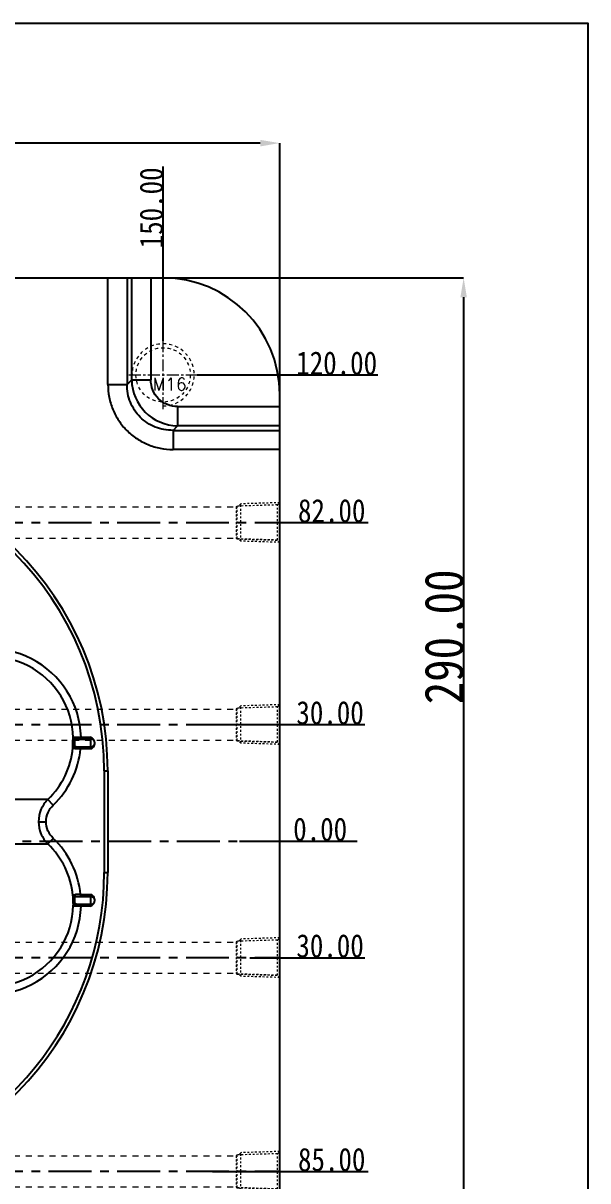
# Model space of a CAD drawing. Header units: millimetres. Extents: x 2667 to 4588, y -8940 to -2822.
# Drawn here: x 3612.6 to 3758, y -6329.1 to -6031.1 of the extents above; entities that cross this region are included whole.
import ezdxf

# ---------------------------------------------------------------- set-up
doc = ezdxf.new("R2010")
doc.units = ezdxf.units.MM
doc.header["$LTSCALE"] = 16.335
doc.header["$PDMODE"] = 3
doc.header["$PDSIZE"] = 8
doc.linetypes.add('CENTER', pattern=[0.6, 0.375, -0.075, 0.075, -0.075])
doc.linetypes.add('HIDDEN', pattern=[0.2, 0.1, -0.1])
doc.layers.get('0').update_dxf_attribs({"linetype": 'CONTINUOUS'})
doc.layers.get('Defpoints').update_dxf_attribs({"linetype": 'CONTINUOUS'})
for name, color, linetype, lineweight in [('cool', 153, 'HIDDEN', 9), ('dim', 82, 'CONTINUOUS', 9), ('screw', 33, 'CONTINUOUS', 13)]:
    doc.layers.add(name, color=color, linetype=linetype, lineweight=lineweight)
doc.layers.add('DEFAULT_2', color=8, linetype='HIDDEN')
doc.styles.get("Standard").update_dxf_attribs({"font": 'txt', "width": 0.85})
doc.styles.add('TXT', font='txt.shx', dxfattribs={"bigfont": 'gbcbig.shx'})
doc.dimstyles.new('mold', dxfattribs={"dimtxt": 10, "dimasz": 5, "dimexe": 0, "dimexo": 0, "dimgap": 0, "dimtad": 1, "dimzin": 1, "dimdsep": 46, "dimtxsty": 'Standard', "dimcen": 0, "dimclrd": 4, "dimclre": 4, "dimclrt": 6, "dimazin": 0, "dimtfac": 1, "dimtofl": 0, "dimtmove": 0, "dimatfit": 3, "dimfxl": 0, "dimarcsym": 0})

# ---------------------------------------------------------------- blocks, each defined once
blk = doc.blocks.new('screw_m16_g')
at = {"layer": 'screw', "color": 1, "linetype": 'CENTER', "ltscale": 0.497582}
for p, q in [((0, -8.8), (0, 8.8)), ((-8.8, 0), (8.8, 0))]:
    blk.add_line(p, q, dxfattribs=at)
at = {"layer": 'screw', "color": 33, "linetype": 'HIDDEN', "ltscale": 0.497582}
blk.add_circle((0, 0), 7, dxfattribs=at)
at = {"layer": 'screw', "color": 92, "linetype": 'HIDDEN', "ltscale": 0.497582}
blk.add_arc((0, 0), 8, 270, 180, dxfattribs=at)
at = {"layer": 'screw', "color": 6, "style": 'TXT'}
blk.add_text('M16', height=3.2, dxfattribs=at).set_placement((-2.72, -4))
blk = doc.blocks.new('cool_jt_f11')
at = {"layer": 'cool', "ltscale": 0.3}
for p, q in [((0, 5.11), (0.58, 4.53)), ((0, 5.11), (10, 4.8)), ((0.58, 4.53), (0.58, -4.53)), ((11, 4.21), (0.58, 4.53)), ((0.58, 4.53), (11, 4.21)), ((10, 4.8), (10.58, 4.22)), ((10, 4.8), (10, -4.8)), ((11.21, 4), (11, 4.21)), ((11, -4.21), (11, 4.21)), ((11.21, -4), (11.21, 4)), ((0.58, -4.53), (0, -5.11)), ((0, -5.11), (10, -4.8)), ((0.58, -4.53), (11, -4.21)), ((10, -4.8), (10.58, -4.22)), ((11, -4.21), (11.21, -4))]:
    blk.add_line(p, q, dxfattribs=at)
blk = doc.blocks.new('02')
at = {"color": 1, "linetype": 'CENTER', "ltscale": 1.803734}
blk.add_line((2807.47, 2890.51), (3167.47, 2890.51), dxfattribs=at)
at = {"layer": 'cool', "ltscale": 0.932966}
for p, q in [((2818.68, 2894.51), (3156.26, 2894.51)), ((2818.68, 2886.51), (3156.26, 2886.51))]:
    blk.add_line(p, q, dxfattribs=at)
blk.add_blockref('cool_jt_f11', (2807.47, 2890.51), dxfattribs=at)
at = {"layer": 'cool', "ltscale": 0.932966, "rotation": 180}
blk.add_blockref('cool_jt_f11', (3167.47, 2890.51), dxfattribs=at)
blk = doc.blocks.new('*D386')
at = {"color": 4, "linetype": 'Continuous', "lineweight": -2}
for p, q in [((3318.67, -6126.68), (3318.67, -6062.02)), ((3673.67, -6062.02), (3323.67, -6062.02)), ((3678.67, -6126.68), (3678.67, -6062.02))]:
    blk.add_line(p, q, dxfattribs=at)
at = {"color": 4}
for points in [[(3323.67, -6061.19), (3323.67, -6062.86), (3318.67, -6062.02)], [(3673.67, -6061.19), (3673.67, -6062.86), (3678.67, -6062.02)]]:
    blk.add_solid(points, dxfattribs=at)
at = {"layer": 'Defpoints', "color": 0}
for p in [(3318.67, -6062.02), (3318.67, -6126.68), (3678.67, -6126.68)]:
    blk.add_point(p, dxfattribs=at)
at = {"color": 6, "insert": (3506.91, -6057.02), "char_height": 10, "attachment_point": 5}
blk.add_mtext('360.00', dxfattribs=at)
blk = doc.blocks.new('*D387')
at = {"color": 4, "linetype": 'Continuous', "lineweight": -2}
for p, q in [((3648.67, -6096.68), (3726, -6096.68)), ((3726, -6101.68), (3726, -6381.68)), ((3640.58, -6386.68), (3726, -6386.68))]:
    blk.add_line(p, q, dxfattribs=at)
at = {"color": 4}
for points in [[(3725.17, -6101.68), (3726.83, -6101.68), (3726, -6096.68)], [(3725.17, -6381.68), (3726.83, -6381.68), (3726, -6386.68)]]:
    blk.add_solid(points, dxfattribs=at)
at = {"layer": 'Defpoints', "color": 0}
for p in [(3648.67, -6096.68), (3640.58, -6386.68), (3726, -6386.68)]:
    blk.add_point(p, dxfattribs=at)
at = {"color": 6, "insert": (3721, -6189.11), "char_height": 10, "attachment_point": 5, "rotation": 90}
blk.add_mtext('290.00', dxfattribs=at)
blk = doc.blocks.new('*D388')
at = {"layer": 'Defpoints', "color": 0}
for p in [(3498.67, -6241.68), (3668.35, -6241.68), (3682.7, -6241.68)]:
    blk.add_point(p, dxfattribs=at)
at = {"layer": 'dim', "color": 4, "lineweight": -2}
blk.add_line((3668.35, -6241.68), (3695.45, -6241.68), dxfattribs=at)
at = {"layer": 'dim', "color": 6, "insert": (3689.08, -6238.68), "char_height": 6, "attachment_point": 5}
blk.add_mtext('0.00', dxfattribs=at)
blk = doc.blocks.new('*D389')
at = {"layer": 'Defpoints', "color": 0}
for p in [(3661.44, -6211.68), (3682.7, -6211.68), (3498.67, -6241.68)]:
    blk.add_point(p, dxfattribs=at)
at = {"layer": 'dim', "color": 4, "lineweight": -2}
blk.add_line((3661.44, -6211.68), (3700.55, -6211.68), dxfattribs=at)
at = {"layer": 'dim', "color": 6, "insert": (3691.63, -6208.68), "char_height": 6, "attachment_point": 5}
blk.add_mtext('30.00', dxfattribs=at)
blk = doc.blocks.new('*D390')
at = {"layer": 'Defpoints', "color": 0}
for p in [(3674.04, -6159.68), (3682.7, -6159.68), (3498.67, -6241.68)]:
    blk.add_point(p, dxfattribs=at)
at = {"layer": 'dim', "color": 4, "lineweight": -2}
blk.add_line((3674.04, -6159.68), (3701.4, -6159.68), dxfattribs=at)
at = {"layer": 'dim', "color": 6, "insert": (3692.05, -6156.68), "char_height": 6, "attachment_point": 5}
blk.add_mtext('82.00', dxfattribs=at)
blk = doc.blocks.new('*D391')
at = {"layer": 'Defpoints', "color": 0}
for p in [(3657.47, -6121.68), (3682.7, -6121.68), (3498.67, -6241.68)]:
    blk.add_point(p, dxfattribs=at)
at = {"layer": 'dim', "color": 4, "lineweight": -2}
blk.add_line((3657.47, -6121.68), (3703.95, -6121.68), dxfattribs=at)
at = {"layer": 'dim', "color": 6, "insert": (3693.33, -6118.68), "char_height": 6, "attachment_point": 5}
blk.add_mtext('120.00', dxfattribs=at)
blk = doc.blocks.new('*D392')
at = {"layer": 'Defpoints', "color": 0}
for p in [(3498.67, -6241.68), (3670.98, -6271.68), (3682.7, -6271.68)]:
    blk.add_point(p, dxfattribs=at)
at = {"layer": 'dim', "color": 4, "lineweight": -2}
blk.add_line((3670.98, -6271.68), (3700.55, -6271.68), dxfattribs=at)
at = {"layer": 'dim', "color": 6, "insert": (3691.63, -6268.68), "char_height": 6, "attachment_point": 5}
blk.add_mtext('30.00', dxfattribs=at)
blk = doc.blocks.new('*D393')
at = {"layer": 'Defpoints', "color": 0}
for p in [(3498.67, -6241.68), (3661.36, -6326.68), (3682.7, -6326.68)]:
    blk.add_point(p, dxfattribs=at)
at = {"layer": 'dim', "color": 4, "lineweight": -2}
blk.add_line((3661.36, -6326.68), (3701.4, -6326.68), dxfattribs=at)
at = {"layer": 'dim', "color": 6, "insert": (3692.05, -6323.68), "char_height": 6, "attachment_point": 5}
blk.add_mtext('85.00', dxfattribs=at)
blk = doc.blocks.new('*D394')
at = {"layer": 'Defpoints', "color": 0}
for p in [(3498.67, -6241.68), (3657.47, -6361.68), (3682.7, -6361.68)]:
    blk.add_point(p, dxfattribs=at)
at = {"layer": 'dim', "color": 4, "lineweight": -2}
blk.add_line((3657.47, -6361.68), (3703.95, -6361.68), dxfattribs=at)
at = {"layer": 'dim', "color": 6, "insert": (3693.33, -6358.68), "char_height": 6, "attachment_point": 5}
blk.add_mtext('120.00', dxfattribs=at)
blk = doc.blocks.new('*D395')
at = {"layer": 'Defpoints', "color": 0}
for p in [(3498.67, -6241.68), (3648.67, -6370.48), (3648.67, -6398.08)]:
    blk.add_point(p, dxfattribs=at)
at = {"layer": 'dim', "color": 4, "lineweight": -2}
blk.add_line((3648.67, -6370.48), (3648.67, -6419.33), dxfattribs=at)
at = {"layer": 'dim', "color": 6, "insert": (3645.67, -6408.71), "char_height": 6, "attachment_point": 5, "rotation": 90}
blk.add_mtext('150.00', dxfattribs=at)
blk = doc.blocks.new('*D398')
at = {"layer": 'Defpoints', "color": 0}
for p in [(3648.67, -6089.31), (3648.67, -6112.88), (3498.67, -6241.68)]:
    blk.add_point(p, dxfattribs=at)
at = {"layer": 'dim', "color": 4, "lineweight": -2}
blk.add_line((3648.67, -6112.88), (3648.67, -6068.06), dxfattribs=at)
at = {"layer": 'dim', "color": 6, "insert": (3645.67, -6078.68), "char_height": 6, "attachment_point": 5, "rotation": 90}
blk.add_mtext('150.00', dxfattribs=at)

msp = doc.modelspace()

# ---------------------------------------------------------------- linework, layer by layer
at = {"color": 7, "linetype": 'Continuous'}
for p, q in [((3348.666, -6096.677), (3648.666, -6096.677)), ((3634.47, -6124.131), (3634.47, -6096.677)), ((3639.394, -6096.677), (3639.394, -6124.131)), ((3640.582, -6122.943), (3640.582, -6096.677)), ((3645.506, -6096.677), (3645.506, -6122.943)), ((3640.582, -6122.943), (3639.394, -6124.131)), ((3640.582, -6122.943), (3645.506, -6122.943)), ((3634.47, -6124.131), (3639.394, -6124.131)), ((3678.666, -6356.677), (3678.666, -6126.677)), ((3652.4, -6129.837), (3678.666, -6129.837)), ((3652.4, -6129.837), (3652.4, -6134.761)), ((3651.212, -6135.949), (3652.4, -6134.761)), ((3678.666, -6134.761), (3652.4, -6134.761)), ((3651.212, -6135.949), (3678.666, -6135.949)), ((3651.212, -6135.949), (3651.212, -6140.873)), ((3678.666, -6140.873), (3651.212, -6140.873)), ((3626.037, -6214.921), (3626.713, -6214.916)), ((3626.41, -6215.412), (3630.069, -6215.412)), ((3626.713, -6214.916), (3627.112, -6214.913)), ((3627.112, -6214.913), (3627.255, -6214.912)), ((3627.255, -6214.912), (3627.535, -6214.91)), ((3627.535, -6214.91), (3629.912, -6214.91)), ((3627.535, -6214.91), (3627.535, -6215.412)), ((3630.069, -6217.422), (3630.069, -6215.412)), ((3626.314, -6217.896), (3625.924, -6217.885)), ((3626.296, -6217.422), (3630.069, -6217.422)), ((3627.426, -6217.925), (3627.281, -6217.921)), ((3627.426, -6217.925), (3627.426, -6217.422)), ((3630.197, -6217.925), (3627.426, -6217.925)), ((3631.07, -6216.286), (3631.064, -6216.235)), ((3633.511, -6223.612), (3634.411, -6223.612)), ((3633.511, -6223.612), (3633.511, -6249.742)), ((3634.411, -6223.612), (3634.411, -6249.742)), ((3619.021, -6230.954), (3594.243, -6230.954)), ((3620.4, -6232.385), (3619.021, -6230.954)), ((3616.606, -6236.677), (3618.558, -6236.677)), ((3594.243, -6242.401), (3619.021, -6242.401)), ((3619.021, -6242.401), (3620.4, -6240.97)), ((3633.511, -6249.742), (3634.411, -6249.742)), ((3626.296, -6255.932), (3630.069, -6255.932)), ((3627.339, -6255.432), (3627.274, -6255.434)), ((3627.426, -6255.43), (3627.339, -6255.432)), ((3627.426, -6255.43), (3630.197, -6255.43)), ((3627.426, -6255.43), (3627.426, -6255.932)), ((3630.069, -6257.942), (3630.069, -6255.932)), ((3626.354, -6258.436), (3626.037, -6258.434)), ((3626.725, -6258.439), (3626.354, -6258.436)), ((3626.411, -6257.942), (3630.069, -6257.942)), ((3627.132, -6258.442), (3626.725, -6258.439)), ((3627.269, -6258.443), (3627.132, -6258.442)), ((3627.535, -6258.445), (3627.269, -6258.443)), ((3627.535, -6258.445), (3627.535, -6257.942)), ((3629.912, -6258.445), (3627.535, -6258.445))]:
    msp.add_line(p, q, dxfattribs=at)
at = {"color": 1, "linetype": 'CENTER', "ltscale": 1.803734}
msp.add_line((3298.666, -6241.677), (3698.666, -6241.677), dxfattribs=at)
msp.add_lwpolyline([(3146.803, -6031.143), (3757.963, -6031.143), (3757.963, -6478.482), (3146.803, -6478.482)], close=True)
at = {"color": 7, "linetype": 'Continuous'}
for centre, radius, start, end in [((3648.666, -6126.677), 30, 0, 90), ((3652.536, -6122.807), 11.954, 180.65223, 269.34777), ((3553.941, -6223.612), 80.47, 0, 90), ((3553.941, -6223.612), 79.57, 0, 90), ((3604.191, -6215.572), 23.354, 1.62545, 124.3966), ((3604.191, -6215.572), 21.367, 1.16543, 124.39661), ((3630.069, -6216.417), 1.005, 33.338, 90), ((3604.191, -6215.572), 21.367, 313.95431, 354.39661), ((3604.191, -6215.572), 23.354, 313.9543, 354.21873), ((3626.582, -6217.923), 0.659, 166.49929, 176.67978), ((3630.069, -6216.417), 1.005, 269.99993, 340.70525), ((3629.744, -6216.399), 1.331, 7.07312, 17.13728), ((3553.941, -6223.612), 77.473, 5.33478, 5.42627), ((3604.191, -6257.782), 21.367, 5.6034, 46.04569), ((3604.191, -6257.782), 23.354, 5.78121, 46.0457), ((3553.941, -6249.742), 80.47, 270.91304, 0), ((3553.941, -6249.742), 79.57, 281.6989, 0), ((3636.746, -6634.153), 378.838, 91.43268, 91.58291), ((3630.069, -6256.937), 1.005, 25.30254, 90.00007), ((3630.069, -6256.937), 1.005, 270, 326.40111), ((3629.736, -6256.953), 1.339, 342.74056, 354.92983), ((3553.941, -6249.742), 77.473, 354.54129, 354.66573), ((3604.191, -6257.782), 23.354, 235.6034, 358.37458), ((3604.191, -6257.782), 21.367, 235.60338, 358.83457)]:
    msp.add_arc(centre, radius, start, end, dxfattribs=at)
for points, knots in [([(3652.4, -6129.837), (3651.501, -6129.837), (3649.685, -6129.487), (3647.384, -6127.959), (3645.856, -6125.658), (3645.506, -6123.843), (3645.506, -6122.943)], [0, 0, 0, 0, 0.2504166, 0.4999994, 0.7495822, 1, 1, 1, 1]), ([(3634.47, -6124.131), (3634.47, -6125.226), (3634.681, -6127.423), (3635.625, -6130.592), (3637.172, -6133.516), (3639.266, -6136.077), (3641.827, -6138.171), (3644.751, -6139.718), (3647.92, -6140.663), (3650.117, -6140.873), (3651.212, -6140.873)], [0, 0, 0, 0, 0.1249937, 0.250017, 0.3750078, 0.500005, 0.6250015, 0.7499911, 0.8750098, 1, 1, 1, 1]), ([(3651.212, -6135.949), (3649.662, -6135.967), (3646.527, -6135.407), (3642.546, -6132.797), (3639.936, -6128.816), (3639.376, -6125.681), (3639.394, -6124.131)], [0, 0, 0, 0, 0.2506798, 0.4999996, 0.7493194, 1, 1, 1, 1]), ([(3625.455, -6217.659), (3625.431, -6217.481), (3625.407, -6217.059), (3625.416, -6216.396), (3625.454, -6215.812), (3625.505, -6215.393), (3625.535, -6215.215), (3625.553, -6215.138)], [0, 0, 0, 0, 0.2126906, 0.499903, 0.7857387, 0.9061929, 1, 1, 1, 1]), ([(3625.553, -6215.138), (3625.565, -6215.101), (3625.605, -6215.028), (3625.718, -6214.958), (3625.867, -6214.927), (3625.976, -6214.921), (3626.037, -6214.921)], [0, 0, 0, 0, 0.2058704, 0.4202316, 0.680155, 1, 1, 1, 1]), ([(3625.553, -6215.138), (3625.565, -6215.247), (3625.665, -6215.412), (3625.869, -6215.525), (3625.99, -6215.554), (3626.05, -6215.557)], [0, 0, 0, 0, 0.4741722, 0.7421145, 1, 1, 1, 1]), ([(3625.915, -6216.998), (3625.898, -6216.735), (3625.91, -6216.344), (3625.973, -6215.865), (3626.018, -6215.647), (3626.05, -6215.557)], [0, 0, 0, 0, 0.5437478, 0.8039533, 1, 1, 1, 1]), ([(3626.037, -6214.921), (3626.038, -6214.989), (3626.059, -6215.113), (3626.139, -6215.27), (3626.256, -6215.381), (3626.36, -6215.412), (3626.411, -6215.412)], [0, 0, 0, 0, 0.299338, 0.5470599, 0.7706357, 1, 1, 1, 1]), ([(3626.05, -6215.557), (3626.058, -6215.53), (3626.093, -6215.478), (3626.181, -6215.434), (3626.29, -6215.415), (3626.369, -6215.412), (3626.411, -6215.412)], [0, 0, 0, 0, 0.2064214, 0.4287902, 0.6933845, 1, 1, 1, 1]), ([(3629.912, -6214.91), (3629.934, -6214.972), (3629.963, -6215.063), (3629.999, -6215.181), (3630.022, -6215.256), (3630.041, -6215.319), (3630.053, -6215.362), (3630.061, -6215.388), (3630.065, -6215.401), (3630.068, -6215.407), (3630.068, -6215.412), (3630.069, -6215.412)], [0, 0, 0, 0, 0.3746185, 0.5467419, 0.6989566, 0.8253118, 0.9200957, 0.9542875, 0.9792163, 0.9945498, 1, 1, 1, 1]), ([(3631.016, -6216.007), (3630.974, -6215.87), (3630.842, -6215.611), (3630.64, -6215.404), (3630.531, -6215.312)], [0, 0, 0, 0, 0.4996024, 1, 1, 1, 1]), ([(3625.455, -6217.659), (3625.474, -6217.556), (3625.61, -6217.356), (3625.834, -6217.282), (3625.95, -6217.277)], [0, 0, 0, 0, 0.4723415, 1, 1, 1, 1]), ([(3625.924, -6217.885), (3625.864, -6217.884), (3625.755, -6217.876), (3625.609, -6217.842), (3625.499, -6217.77), (3625.464, -6217.696), (3625.455, -6217.659)], [0, 0, 0, 0, 0.3229781, 0.5835088, 0.7950896, 1, 1, 1, 1]), ([(3625.95, -6217.277), (3625.945, -6217.258), (3625.928, -6217.166), (3625.919, -6217.072), (3625.915, -6216.998)], [0, 0, 0, 0, 0.2082033, 1, 1, 1, 1]), ([(3626.022, -6217.584), (3626.012, -6217.598), (3625.977, -6217.655), (3625.953, -6217.72), (3625.941, -6217.77)], [0, 0, 0, 0, 0.2410623, 1, 1, 1, 1]), ([(3626.296, -6217.422), (3626.254, -6217.422), (3626.176, -6217.42), (3626.07, -6217.402), (3625.984, -6217.358), (3625.955, -6217.304), (3625.95, -6217.277)], [0, 0, 0, 0, 0.3114324, 0.5789292, 0.7974736, 1, 1, 1, 1]), ([(3626.296, -6217.422), (3626.244, -6217.422), (3626.133, -6217.456), (3626.054, -6217.537), (3626.022, -6217.584)], [0, 0, 0, 0, 0.4738048, 1, 1, 1, 1]), ([(3627.281, -6217.921), (3627.196, -6217.919), (3626.873, -6217.911), (3626.551, -6217.902), (3626.314, -6217.896)], [0, 0, 0, 0, 0.2640777, 1, 1, 1, 1]), ([(3630.069, -6217.422), (3630.073, -6217.422), (3630.073, -6217.443), (3630.085, -6217.465), (3630.095, -6217.515), (3630.113, -6217.576), (3630.132, -6217.651), (3630.16, -6217.769), (3630.181, -6217.862), (3630.197, -6217.925)], [0, 0, 0, 0, 0.0210811, 0.0798099, 0.1738658, 0.2994985, 0.4512735, 0.6235143, 1, 1, 1, 1]), ([(3630.727, -6217.419), (3630.862, -6217.255), (3631.009, -6217.001), (3631.068, -6216.722), (3631.075, -6216.652)], [0, 0, 0, 0, 0.7489364, 1, 1, 1, 1]), ([(3619.021, -6230.954), (3618.266, -6231.692), (3617.035, -6233.486), (3616.606, -6235.621), (3616.606, -6236.677)], [0, 0, 0, 0, 0.499856, 1, 1, 1, 1]), ([(3618.558, -6236.677), (3618.558, -6235.883), (3618.891, -6234.277), (3619.829, -6232.936), (3620.4, -6232.385)], [0, 0, 0, 0, 0.4999143, 1, 1, 1, 1]), ([(3616.606, -6236.677), (3616.606, -6237.734), (3617.035, -6239.868), (3618.266, -6241.662), (3619.021, -6242.401)], [0, 0, 0, 0, 0.500144, 1, 1, 1, 1]), ([(3620.401, -6240.97), (3619.828, -6240.417), (3618.89, -6239.077), (3618.559, -6237.471), (3618.559, -6236.677)], [0, 0, 0, 0, 0.5005946, 1, 1, 1, 1]), ([(3625.455, -6255.696), (3625.432, -6255.874), (3625.406, -6256.296), (3625.416, -6256.959), (3625.454, -6257.543), (3625.505, -6257.961), (3625.535, -6258.14), (3625.553, -6258.217)], [0, 0, 0, 0, 0.2128752, 0.5000355, 0.7858112, 0.9061713, 1, 1, 1, 1]), ([(3625.455, -6255.696), (3625.464, -6255.659), (3625.499, -6255.585), (3625.609, -6255.513), (3625.755, -6255.478), (3625.864, -6255.471), (3625.924, -6255.469)], [0, 0, 0, 0, 0.2049147, 0.4164903, 0.6770216, 1, 1, 1, 1]), ([(3625.95, -6256.077), (3625.834, -6256.073), (3625.61, -6255.999), (3625.474, -6255.798), (3625.455, -6255.696)], [0, 0, 0, 0, 0.5276584, 1, 1, 1, 1]), ([(3625.981, -6257.515), (3625.935, -6257.257), (3625.902, -6256.868), (3625.907, -6256.387), (3625.929, -6256.169), (3625.95, -6256.077)], [0, 0, 0, 0, 0.5454378, 0.8055564, 1, 1, 1, 1]), ([(3626.281, -6255.46), (3626.249, -6255.461), (3626.13, -6255.464), (3626.011, -6255.467), (3625.924, -6255.469)], [0, 0, 0, 0, 0.2692388, 1, 1, 1, 1]), ([(3625.924, -6255.469), (3625.926, -6255.497), (3625.938, -6255.602), (3625.977, -6255.705), (3626.021, -6255.77)], [0, 0, 0, 0, 0.260713, 1, 1, 1, 1]), ([(3625.95, -6256.077), (3625.956, -6256.051), (3625.984, -6255.997), (3626.07, -6255.953), (3626.176, -6255.935), (3626.254, -6255.932), (3626.296, -6255.932)], [0, 0, 0, 0, 0.2026222, 0.420934, 0.6886963, 1, 1, 1, 1]), ([(3626.05, -6257.797), (3626.043, -6257.778), (3626.015, -6257.685), (3625.995, -6257.59), (3625.981, -6257.515)], [0, 0, 0, 0, 0.2103204, 1, 1, 1, 1]), ([(3626.021, -6255.77), (3626.054, -6255.817), (3626.133, -6255.899), (3626.244, -6255.932), (3626.296, -6255.932)], [0, 0, 0, 0, 0.5262528, 1, 1, 1, 1]), ([(3630.197, -6255.43), (3630.181, -6255.493), (3630.16, -6255.585), (3630.132, -6255.703), (3630.113, -6255.779), (3630.095, -6255.839), (3630.085, -6255.89), (3630.073, -6255.912), (3630.073, -6255.932), (3630.069, -6255.932)], [0, 0, 0, 0, 0.3764514, 0.5486759, 0.7004727, 0.8261534, 0.9202532, 0.9789841, 1, 1, 1, 1]), ([(3630.529, -6258.044), (3630.639, -6257.952), (3630.84, -6257.746), (3630.973, -6257.487), (3631.015, -6257.351)], [0, 0, 0, 0, 0.5003958, 1, 1, 1, 1]), ([(3631.075, -6256.702), (3631.068, -6256.632), (3631.009, -6256.353), (3630.862, -6256.099), (3630.727, -6255.935)], [0, 0, 0, 0, 0.2510621, 1, 1, 1, 1]), ([(3625.553, -6258.217), (3625.565, -6258.109), (3625.696, -6257.89), (3625.928, -6257.804), (3626.05, -6257.797)], [0, 0, 0, 0, 0.472369, 1, 1, 1, 1]), ([(3626.037, -6258.434), (3625.976, -6258.434), (3625.867, -6258.428), (3625.718, -6258.397), (3625.605, -6258.326), (3625.565, -6258.254), (3625.553, -6258.217)], [0, 0, 0, 0, 0.3198454, 0.5797692, 0.7941307, 1, 1, 1, 1]), ([(3626.411, -6257.942), (3626.36, -6257.942), (3626.256, -6257.973), (3626.139, -6258.085), (3626.059, -6258.242), (3626.038, -6258.366), (3626.037, -6258.434)], [0, 0, 0, 0, 0.2293648, 0.4529407, 0.7006624, 1, 1, 1, 1]), ([(3626.411, -6257.942), (3626.366, -6257.942), (3626.284, -6257.939), (3626.174, -6257.919), (3626.09, -6257.874), (3626.058, -6257.823), (3626.05, -6257.797)], [0, 0, 0, 0, 0.3257127, 0.5907236, 0.8035116, 1, 1, 1, 1]), ([(3630.069, -6257.942), (3630.068, -6257.942), (3630.068, -6257.947), (3630.065, -6257.953), (3630.061, -6257.967), (3630.053, -6257.992), (3630.041, -6258.036), (3630.022, -6258.098), (3629.999, -6258.174), (3629.963, -6258.291), (3629.934, -6258.383), (3629.912, -6258.445)], [0, 0, 0, 0, 0.0055486, 0.0209183, 0.0458537, 0.08003, 0.17474, 0.3010315, 0.4532181, 0.6253505, 1, 1, 1, 1])]:
    msp.add_open_spline(points, degree=3, knots=knots, dxfattribs=at)
for points in [[(3630.248, -6215.107), (3630.139, -6215.037), (3630.025, -6214.973), (3629.912, -6214.91)], [(3630.531, -6215.312), (3630.442, -6215.237), (3630.346, -6215.17), (3630.248, -6215.107)], [(3630.197, -6217.925), (3630.296, -6217.842), (3630.395, -6217.759), (3630.489, -6217.671)], [(3630.489, -6217.671), (3630.573, -6217.592), (3630.654, -6217.508), (3630.727, -6217.419)], [(3631.075, -6216.652), (3631.083, -6216.571), (3631.082, -6216.49), (3631.074, -6216.41)], [(3630.375, -6255.581), (3630.316, -6255.529), (3630.257, -6255.48), (3630.197, -6255.43)], [(3630.727, -6255.935), (3630.621, -6255.806), (3630.5, -6255.69), (3630.375, -6255.581)], [(3631.074, -6256.945), (3631.082, -6256.864), (3631.083, -6256.783), (3631.075, -6256.702)], [(3629.912, -6258.445), (3630.126, -6258.325), (3630.341, -6258.201), (3630.529, -6258.044)]]:
    msp.add_open_spline(points, degree=3, dxfattribs=at)
at = {"layer": 'DEFAULT_2', "color": 8, "linetype": 'HIDDEN'}
msp.add_line((3631.07, -6216.323), (3631.061, -6216.235), dxfattribs=at)
for centre, start, end in [((3630.069, -6216.417), 340.70525, 33.338), ((3630.069, -6256.937), 326.40111, 25.30254)]:
    msp.add_arc(centre, 1.005, start, end, dxfattribs=at)

# ---------------------------------------------------------------- block references
for p in [(511.201, -9050.184), (511.201, -9102.184), (511.201, -9162.184), (511.201, -9217.184)]:
    msp.add_blockref('02', p)
at = {"layer": 'screw'}
msp.add_blockref('screw_m16_g', (3648.666, -6121.677), dxfattribs=at)

# ---------------------------------------------------------------- dimensions: what is measured, and where the dimension line sits
dim = msp.add_linear_dim(base=(3318.666, -6062.023), p1=(3678.666, -6126.677), p2=(3318.666, -6126.677), dimstyle='mold')
dim.commit()
dim.dimension.update_dxf_attribs({"geometry": '*D386', "text_midpoint": (3506.905, -6062.023), "dimtype": 160})
dim = msp.add_linear_dim(base=(3725.998, -6386.677), p1=(3648.666, -6096.677), p2=(3640.582, -6386.677), angle=90, dimstyle='mold')
dim.commit()
dim.dimension.update_dxf_attribs({"geometry": '*D387', "text_midpoint": (3725.998, -6189.106), "dimtype": 160})
at = {"layer": 'dim'}
for feature_location, offset, dtype, origin, picture, middle in [((3648.666, -6112.877), (0, 23.571), 1, (3498.666, -6241.677), '*D398', (3645.666, -6078.681)), ((3657.466, -6121.677), (25.239, 0), 0, (3498.666, -6241.677), '*D391', (3693.33, -6118.677)), ((3674.041, -6159.677), (8.664, 0), 0, (3498.666, -6241.677), '*D390', (3692.055, -6156.677)), ((3661.445, -6211.677), (21.26, 0), 0, (3498.666, -6241.677), '*D389', (3691.63, -6208.677)), ((3668.345101241, -6241.677282886), (14.359809205, 0), 0, (3498.665789355, -6241.677282886), '*D388', (3689.079910446, -6238.677282886)), ((3670.983, -6271.677), (11.722, 0), 0, (3498.666, -6241.677), '*D392', (3691.63, -6268.677)), ((3661.355, -6326.677), (21.35, 0), 0, (3498.666, -6241.677), '*D393', (3692.055, -6323.677)), ((3657.466, -6361.677), (25.239, 0), 0, (3498.666, -6241.677), '*D394', (3693.33, -6358.677)), ((3648.666, -6370.477), (0, -27.607), 1, (3498.666, -6241.677), '*D395', (3645.666, -6408.71))]:
    dim = msp.add_ordinate_dim(feature_location=feature_location, offset=offset, dtype=dtype, origin=origin, dimstyle='mold', override={"dimtxt": 6, "dimasz": 2}, dxfattribs=at)
    dim.commit()
    dim.dimension.update_dxf_attribs({"geometry": picture, "text_midpoint": middle})

doc.saveas('drawing.dxf')
